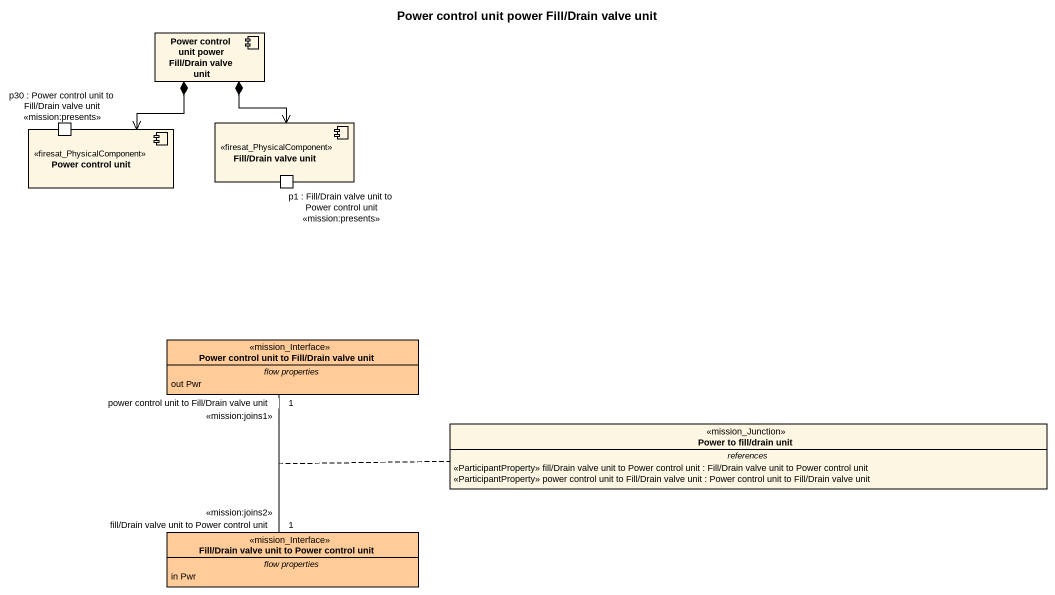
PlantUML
@startuml
title Power control unit power Fill/Drain valve unit
allowmixing
hide circle
hide empty members
component "Power control unit power Fill/Drain valve unit" as Power_control_unit_power
component "Fill/Drain valve unit" as Fill_Drain_valve_unit <<firesat_PhysicalComponent>> {
  port "p1 : Fill/Drain valve unit to Power control unit <<mission:presents>>" as p1_Fill_Drain_valve_unit_to
}
component "Power control unit" as Power_control_unit <<firesat_PhysicalComponent>> {
  port "p30 : Power control unit to Fill/Drain valve unit <<mission:presents>>" as p30_Power_control_unit_to
}
class "Power control unit to Fill/Drain valve unit" as Power_control_unit_to_Fill <<mission_Interface>> #FFCC99 {
  -- flow properties --
  out Pwr
}
class "Power to fill/drain unit" as Power_to_fill_drain_unit <<mission_Junction>> {
  -- references --
  <<ParticipantProperty>> fill/Drain valve unit to Power control unit : Fill/Drain valve unit to Power control unit
  <<ParticipantProperty>> power control unit to Fill/Drain valve unit : Power control unit to Fill/Drain valve unit
}
class "Fill/Drain valve unit to Power control unit" as Fill_Drain_valve_unit_to <<mission_Interface>> #FFCC99 {
  -- flow properties --
  in Pwr
}
Power_control_unit_power *--> Fill_Drain_valve_unit
Power_control_unit_power *--> Power_control_unit
Power_control_unit_to_Fill "1\npower control unit to Fill/Drain valve unit\n<<mission:joins1>>" -- "1\nfill/Drain valve unit to Power control unit\n<<mission:joins2>>" Fill_Drain_valve_unit_to
(Power_control_unit_to_Fill, Fill_Drain_valve_unit_to) .. Power_to_fill_drain_unit
@enduml
